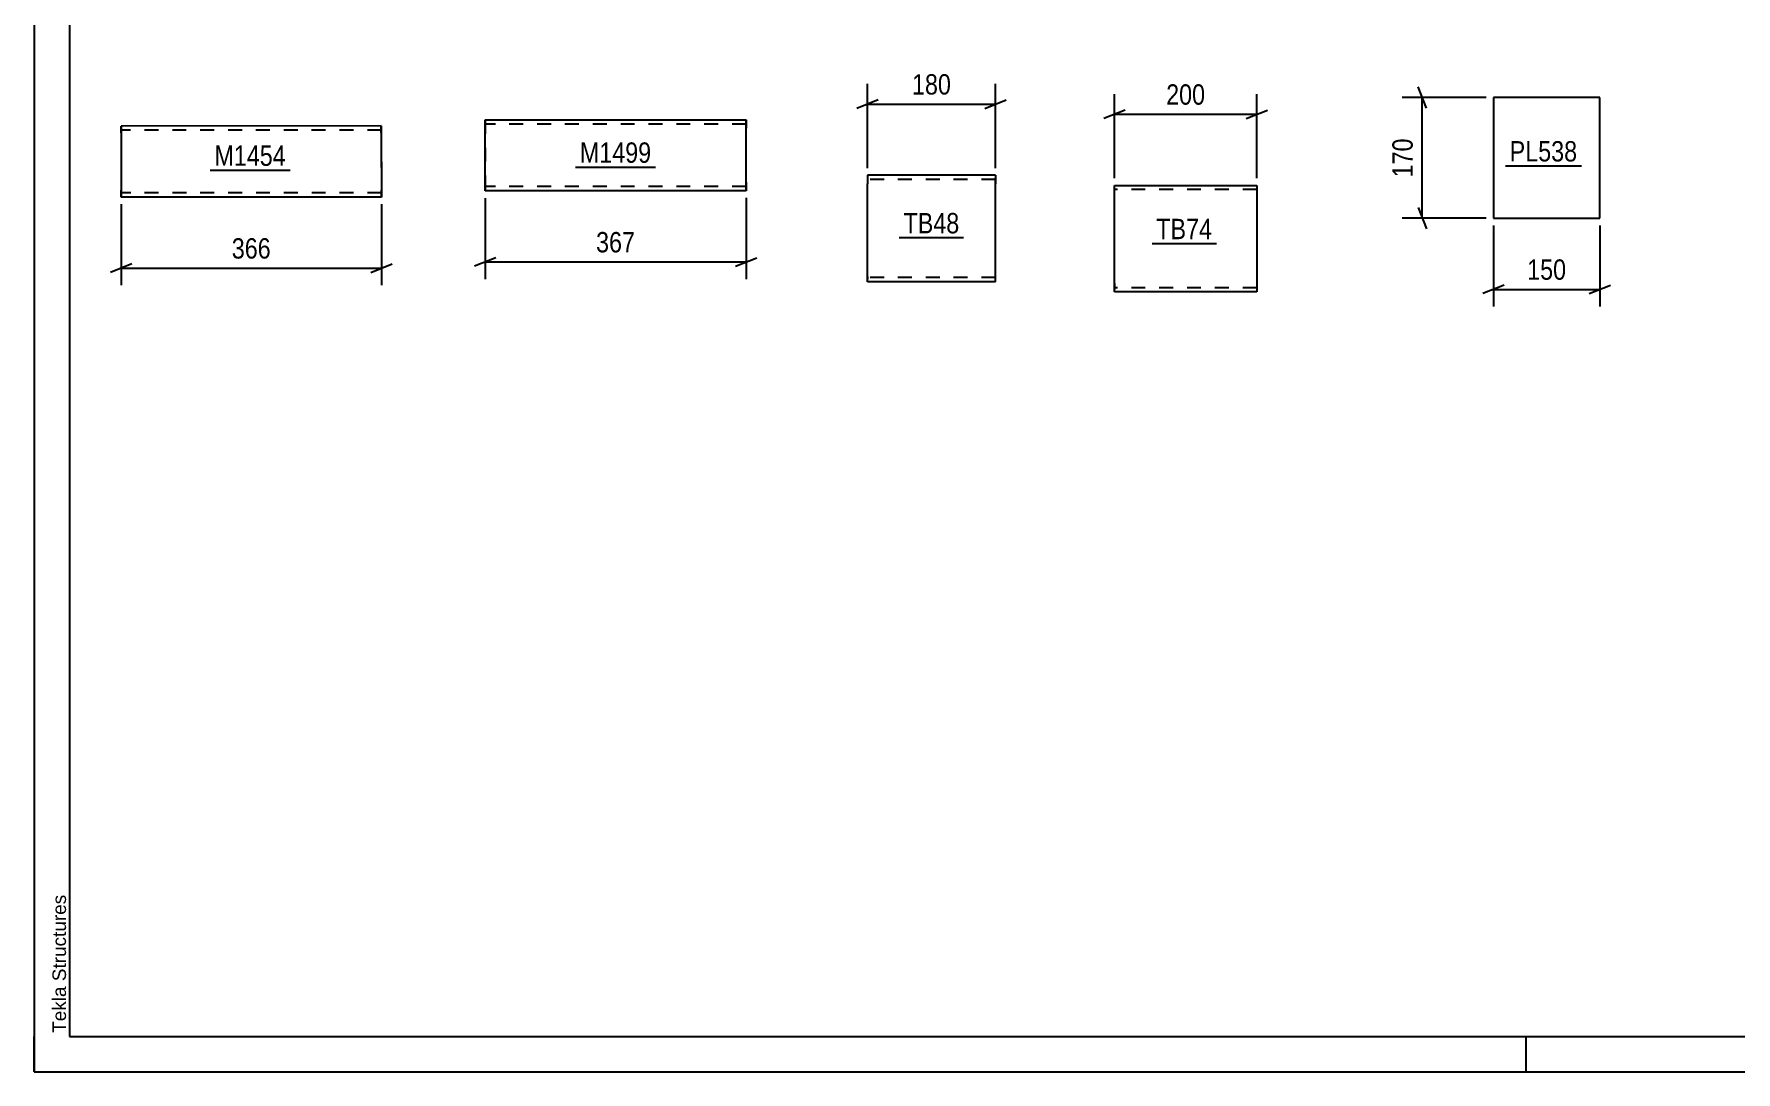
# Model space of a CAD drawing. Header units: millimetres. Extents: x 0 to 420, y 0 to 297.
# Drawn here: x 0 to 239.5, y 0 to 146 of the extents above; entities that cross this region are included whole.
import ezdxf

# ---------------------------------------------------------------- set-up
doc = ezdxf.new("R2010")
doc.units = ezdxf.units.MM
doc.linetypes.add('DXK_LINE_DOT2', pattern=[3.9198, 1.9599, -1.9599])
doc.styles.add('Arial', font='ARIAL.TTF', dxfattribs={"height": 0.2})
doc.styles.add('Arial Narrow', font='ARIALN.TTF', dxfattribs={"height": 0.2})

# ---------------------------------------------------------------- blocks, each defined once
blk = doc.blocks.new('Unknown-814463831-1135')
at = {"color": 5, "linetype": 'Continuous'}
for p, q in [((0, 297), (0, 0)), ((5, 292), (5, 5)), ((0, 0), (0, 5)), ((5, 5), (415, 5)), ((210, 0), (210, 5)), ((0, 0), (420, 0))]:
    blk.add_line(p, q, dxfattribs=at)
at = {"color": 174, "linetype": 'Continuous', "style": 'Arial'}
blk.add_text('Tekla Structures', height=1.9102, rotation=90, dxfattribs=at).set_placement((4.5, 5.5))
blk = doc.blocks.new('Part-814463831-2185 - 2170')
at = {"color": 2, "linetype": 'Continuous'}
for p, q in [((117.3, 126.17), (117.3, 124.97)), ((135.3, 126.17), (117.3, 126.17)), ((117.3, 111.92), (117.3, 124.97)), ((135.3, 126.17), (135.3, 126.08)), ((135.3, 126.08), (135.3, 124.97)), ((135.3, 111.17), (135.3, 124.97)), ((117.3, 111.27), (117.3, 111.92)), ((117.3, 111.17), (117.3, 111.27)), ((135.3, 111.17), (117.3, 111.17))]:
    blk.add_line(p, q, dxfattribs=at)
at = {"color": 7, "linetype": 'DXK_LINE_DOT2'}
for p, q in [((135.3, 125.57), (117.3, 125.57)), ((135.3, 124.97), (135.3, 125.82)), ((117.3, 111.92), (117.3, 111.53)), ((117.3, 111.77), (117.3, 111.82)), ((135.3, 111.77), (117.3, 111.77)), ((117.3, 111.17), (117.3, 111.17)), ((135.3, 111.77), (135.3, 111.82))]:
    blk.add_line(p, q, dxfattribs=at)
blk = doc.blocks.new('Part-814463831-2143 - 2129')
at = {"color": 2, "linetype": 'Continuous'}
for p, q in [((220.38, 137.11), (205.38, 137.11)), ((205.38, 137.11), (205.38, 120.11)), ((220.38, 120.11), (220.38, 137.11)), ((205.38, 120.11), (220.38, 120.11))]:
    blk.add_line(p, q, dxfattribs=at)
blk = doc.blocks.new('Part-814463831-2343 - 2328')
at = {"color": 2, "linetype": 'Continuous'}
for p, q in [((152.07, 123.54), (152.07, 124.74)), ((152.07, 124.74), (172.07, 124.74)), ((172.07, 124.74), (172.07, 124.65)), ((172.07, 124.65), (172.07, 123.54)), ((152.07, 110.94), (152.07, 123.54)), ((172.07, 123.54), (172.07, 109.74)), ((152.07, 109.83), (152.07, 110.94)), ((152.07, 109.74), (152.07, 109.83)), ((172.07, 109.74), (152.07, 109.74))]:
    blk.add_line(p, q, dxfattribs=at)
at = {"color": 7, "linetype": 'DXK_LINE_DOT2'}
for p, q in [((172.07, 124.14), (152.07, 124.14)), ((172.07, 124.39), (172.07, 123.54)), ((152.07, 110.94), (152.07, 110.09)), ((152.07, 110.34), (152.07, 110.38)), ((172.07, 110.34), (152.07, 110.34)), ((172.07, 110.38), (172.07, 110.48)), ((172.07, 110.34), (172.07, 110.38)), ((172.07, 110.34), (172.07, 110.38)), ((152.07, 109.74), (152.07, 109.74))]:
    blk.add_line(p, q, dxfattribs=at)
blk = doc.blocks.new('Part-814463831-2523 - 2509')
at = {"color": 2, "linetype": 'Continuous'}
for p, q in [((48.87, 133.1), (12.27, 133.09)), ((12.27, 133.09), (12.27, 133.09)), ((12.27, 133), (12.27, 133.09)), ((12.27, 132.74), (12.27, 133)), ((12.27, 132.35), (12.27, 132.74)), ((12.27, 132.35), (12.27, 123.83)), ((48.87, 133.1), (48.87, 133.1)), ((48.87, 133.1), (48.87, 133.01)), ((48.87, 133.01), (48.87, 132.75)), ((48.87, 132.75), (48.87, 132.36)), ((48.87, 132.36), (48.88, 123.84)), ((12.27, 123.44), (12.27, 123.83)), ((12.27, 123.18), (12.27, 123.44)), ((12.27, 123.09), (12.27, 123.18)), ((48.88, 123.1), (12.27, 123.09)), ((12.27, 123.09), (12.27, 123.09)), ((48.88, 123.84), (48.88, 123.45)), ((48.88, 123.45), (48.88, 123.19)), ((48.88, 123.19), (48.88, 123.1)), ((48.88, 123.1), (48.88, 123.1))]:
    blk.add_line(p, q, dxfattribs=at)
at = {"color": 7, "linetype": 'DXK_LINE_DOT2'}
for p, q in [((12.27, 133.09), (12.27, 133)), ((12.27, 133), (12.27, 132.74)), ((12.27, 132.74), (12.27, 132.35)), ((48.87, 132.5), (12.27, 132.49)), ((12.27, 132.45), (12.27, 132.49)), ((12.27, 132.45), (12.27, 132.49)), ((12.27, 132.45), (12.27, 124.06)), ((12.27, 132.35), (12.27, 132.45)), ((12.27, 132.35), (12.27, 123.74)), ((12.27, 132.32), (12.27, 132.35)), ((12.27, 132.12), (12.27, 132.32)), ((12.27, 132.12), (12.27, 123.87)), ((48.87, 133.1), (48.87, 133.1)), ((48.87, 133.01), (48.87, 133.1)), ((48.87, 132.75), (48.87, 133.01)), ((48.87, 132.36), (48.87, 132.75)), ((48.87, 132.5), (48.87, 132.5)), ((48.87, 132.46), (48.87, 132.5)), ((48.87, 132.46), (48.87, 132.5)), ((48.87, 132.46), (48.88, 124.07)), ((48.87, 132.36), (48.87, 132.46)), ((48.87, 132.36), (48.88, 123.75)), ((48.87, 132.33), (48.87, 132.36)), ((48.87, 132.13), (48.87, 132.33)), ((48.87, 132.13), (48.88, 123.88)), ((12.27, 123.87), (12.27, 124.06)), ((12.27, 123.74), (12.27, 123.87)), ((12.27, 123.87), (12.27, 123.74)), ((12.27, 123.69), (12.27, 123.74)), ((12.27, 123.74), (12.27, 123.69)), ((12.27, 123.74), (12.27, 123.44)), ((48.88, 123.7), (12.27, 123.69)), ((12.27, 123.44), (12.27, 123.18)), ((12.27, 123.18), (12.27, 123.09)), ((48.88, 123.88), (48.88, 124.07)), ((48.88, 123.75), (48.88, 123.88)), ((48.88, 123.88), (48.88, 123.75)), ((48.88, 123.7), (48.88, 123.75)), ((48.88, 123.75), (48.88, 123.7)), ((48.88, 123.45), (48.88, 123.75)), ((48.88, 123.7), (48.88, 123.7)), ((48.88, 123.19), (48.88, 123.45)), ((48.88, 123.1), (48.88, 123.19)), ((48.88, 123.1), (48.88, 123.1))]:
    blk.add_line(p, q, dxfattribs=at)
blk = doc.blocks.new('Part-814463831-2813 - 2799')
at = {"color": 2, "linetype": 'Continuous'}
for p, q in [((63.49, 133.96), (100.2, 133.97)), ((63.49, 133.96), (63.49, 133.96)), ((63.49, 123.96), (63.49, 133.96)), ((100.2, 133.97), (100.2, 133.97)), ((100.2, 133.97), (100.2, 133.88)), ((100.2, 133.88), (100.2, 133.62)), ((100.2, 133.62), (100.2, 132.77)), ((100.2, 125.17), (100.2, 132.77)), ((100.2, 125.17), (100.2, 123.97)), ((100.2, 123.97), (63.49, 123.96)), ((63.49, 123.96), (63.49, 123.96)), ((100.2, 123.97), (100.2, 123.97))]:
    blk.add_line(p, q, dxfattribs=at)
at = {"color": 7, "linetype": 'DXK_LINE_DOT2'}
for p, q in [((63.49, 133.96), (63.49, 123.96)), ((63.49, 133.96), (63.49, 133.96)), ((100.2, 133.37), (63.49, 133.36)), ((100.2, 123.97), (100.2, 133.97)), ((100.2, 133.37), (100.2, 133.37)), ((100.2, 133.23), (100.2, 132.77)), ((100.2, 124.57), (63.49, 124.56)), ((100.2, 124.57), (100.2, 124.62)), ((100.2, 124.57), (100.2, 124.57)), ((63.49, 123.96), (63.49, 123.96))]:
    blk.add_line(p, q, dxfattribs=at)
blk = doc.blocks.new('StraightDimension-814463831-2187 - 2170')
at = {"color": 7, "linetype": 'Continuous'}
for p, q in [((117.3, 127.17), (117.3, 139.02)), ((135.3, 127.17), (135.3, 139.02)), ((118.8, 136.77), (115.8, 135.57)), ((133.8, 135.57), (136.8, 136.77)), ((117.3, 136.17), (135.3, 136.17))]:
    blk.add_line(p, q, dxfattribs=at)
at = {"color": 0}
blk.add_wipeout([(129.64, 136.92), (129.64, 141.12), (122.96, 141.12), (122.96, 136.92)], dxfattribs=at)
at = {"color": 3, "style": 'Arial Narrow'}
blk.add_text('180', height=2.863, dxfattribs=at).set_placement((123.56, 137.52))
blk = doc.blocks.new('StraightDimension-814463831-2145 - 2129')
at = {"color": 7, "linetype": 'Continuous'}
for p, q in [((205.38, 119.11), (205.38, 107.71)), ((220.38, 119.11), (220.38, 107.71)), ((206.88, 110.71), (203.88, 109.51)), ((218.88, 109.51), (221.88, 110.71)), ((205.38, 110.11), (220.38, 110.11))]:
    blk.add_line(p, q, dxfattribs=at)
at = {"color": 0}
blk.add_wipeout([(216.23, 110.86), (216.23, 115.06), (209.54, 115.06), (209.54, 110.86)], dxfattribs=at)
at = {"color": 3, "style": 'Arial Narrow'}
blk.add_text('150', height=2.863, dxfattribs=at).set_placement((210.14, 111.46))
blk = doc.blocks.new('StraightDimension-814463831-2156 - 2129')
at = {"color": 7, "linetype": 'Continuous'}
for p, q in [((204.38, 137.11), (192.53, 137.11)), ((195.98, 135.61), (194.78, 138.61)), ((195.38, 120.11), (195.38, 137.11)), ((204.38, 120.11), (192.53, 120.11)), ((194.78, 121.61), (195.98, 118.61))]:
    blk.add_line(p, q, dxfattribs=at)
at = {"color": 0}
blk.add_wipeout([(194.63, 131.95), (190.43, 131.95), (190.43, 125.26), (194.63, 125.26)], dxfattribs=at)
at = {"color": 3, "style": 'Arial Narrow'}
blk.add_text('170', height=2.863, rotation=90.0002, dxfattribs=at).set_placement((194.03, 125.86))
blk = doc.blocks.new('StraightDimension-814463831-2345 - 2328')
at = {"color": 7, "linetype": 'Continuous'}
for p, q in [((152.07, 125.74), (152.07, 137.59)), ((172.07, 125.74), (172.07, 137.59)), ((153.57, 135.34), (150.57, 134.14)), ((152.07, 134.74), (172.07, 134.74)), ((170.57, 134.14), (173.57, 135.34))]:
    blk.add_line(p, q, dxfattribs=at)
at = {"color": 0}
blk.add_wipeout([(165.41, 135.49), (165.41, 139.69), (158.73, 139.69), (158.73, 135.49)], dxfattribs=at)
at = {"color": 3, "style": 'Arial Narrow'}
blk.add_text('200', height=2.863, dxfattribs=at).set_placement((159.33, 136.09))
blk = doc.blocks.new('StraightDimension-814463831-2525 - 2509')
at = {"color": 7, "linetype": 'Continuous'}
for p, q in [((12.27, 122.09), (12.27, 110.69)), ((48.88, 122.1), (48.88, 110.69)), ((13.77, 113.69), (10.77, 112.49)), ((12.27, 113.09), (48.88, 113.09)), ((47.38, 112.49), (50.38, 113.69))]:
    blk.add_line(p, q, dxfattribs=at)
at = {"color": 0}
blk.add_wipeout([(33.92, 113.84), (33.92, 118.04), (27.23, 118.04), (27.23, 113.84)], dxfattribs=at)
at = {"color": 3, "style": 'Arial Narrow'}
blk.add_text('366', height=2.863, dxfattribs=at).set_placement((27.83, 114.44))
blk = doc.blocks.new('StraightDimension-814463831-2815 - 2799')
at = {"color": 7, "linetype": 'Continuous'}
for p, q in [((63.49, 122.96), (63.49, 111.56)), ((100.2, 122.97), (100.2, 111.56)), ((64.99, 114.56), (61.99, 113.36)), ((63.49, 113.96), (100.2, 113.96)), ((98.7, 113.36), (101.7, 114.56))]:
    blk.add_line(p, q, dxfattribs=at)
at = {"color": 0}
blk.add_wipeout([(85.19, 114.71), (85.19, 118.91), (78.5, 118.91), (78.5, 114.71)], dxfattribs=at)
at = {"color": 3, "style": 'Arial Narrow'}
blk.add_text('367', height=2.863, dxfattribs=at).set_placement((79.1, 115.31))
blk = doc.blocks.new('Mark-814463831-2183 - 2170')
at = {"color": 0}
blk.add_wipeout([(130.23, 117.99), (130.23, 120.99), (122.37, 120.99), (122.37, 117.99)], dxfattribs=at)
blk.add_wipeout([(130.23, 117.99), (130.23, 120.99), (122.37, 120.99), (122.37, 117.99)], dxfattribs=at)
at = {"color": 30, "linetype": 'Continuous'}
blk.add_line((121.77, 117.39), (130.83, 117.39), dxfattribs=at)
at = {"color": 3, "style": 'Arial Narrow'}
blk.add_text('TB48', height=2.863, dxfattribs=at).set_placement((122.37, 117.99))
blk = doc.blocks.new('Mark-814463831-2141 - 2129')
at = {"color": 0}
blk.add_wipeout([(217.18, 128.1), (217.18, 131.1), (207.68, 131.1), (207.68, 128.1)], dxfattribs=at)
blk.add_wipeout([(217.18, 128.1), (217.18, 131.1), (207.68, 131.1), (207.68, 128.1)], dxfattribs=at)
at = {"color": 30, "linetype": 'Continuous'}
blk.add_line((207.08, 127.5), (217.78, 127.5), dxfattribs=at)
at = {"color": 3, "style": 'Arial Narrow'}
blk.add_text('PL538', height=2.863, dxfattribs=at).set_placement((207.68, 128.1))
blk = doc.blocks.new('Mark-814463831-2341 - 2328')
at = {"color": 0}
blk.add_wipeout([(165.8, 117.17), (165.8, 120.17), (157.94, 120.17), (157.94, 117.17)], dxfattribs=at)
blk.add_wipeout([(165.8, 117.17), (165.8, 120.17), (157.94, 120.17), (157.94, 117.17)], dxfattribs=at)
at = {"color": 30, "linetype": 'Continuous'}
blk.add_line((157.34, 116.57), (166.4, 116.57), dxfattribs=at)
at = {"color": 3, "style": 'Arial Narrow'}
blk.add_text('TB74', height=2.863, dxfattribs=at).set_placement((157.94, 117.17))
blk = doc.blocks.new('Mark-814463831-2521 - 2509')
at = {"color": 0}
blk.add_wipeout([(35.44, 127.49), (35.44, 130.49), (25.39, 130.49), (25.39, 127.49)], dxfattribs=at)
blk.add_wipeout([(35.44, 127.49), (35.44, 130.49), (25.39, 130.49), (25.39, 127.49)], dxfattribs=at)
at = {"color": 30, "linetype": 'Continuous'}
blk.add_line((24.79, 126.89), (36.04, 126.89), dxfattribs=at)
at = {"color": 3, "style": 'Arial Narrow'}
blk.add_text('M1454', height=2.863, dxfattribs=at).set_placement((25.39, 127.49))
blk = doc.blocks.new('Mark-814463831-2811 - 2799')
at = {"color": 0}
blk.add_wipeout([(86.87, 127.92), (86.87, 130.92), (76.82, 130.92), (76.82, 127.92)], dxfattribs=at)
blk.add_wipeout([(86.87, 127.92), (86.87, 130.92), (76.82, 130.92), (76.82, 127.92)], dxfattribs=at)
at = {"color": 30, "linetype": 'Continuous'}
blk.add_line((76.22, 127.32), (87.47, 127.32), dxfattribs=at)
at = {"color": 3, "style": 'Arial Narrow'}
blk.add_text('M1499', height=2.863, dxfattribs=at).set_placement((76.82, 127.92))

msp = doc.modelspace()

# ---------------------------------------------------------------- block references
for name in ['Unknown-814463831-1135', 'Part-814463831-2143 - 2129', 'Part-814463831-2523 - 2509', 'Part-814463831-2813 - 2799', 'Part-814463831-2185 - 2170', 'Part-814463831-2343 - 2328']:
    msp.add_blockref(name, (0, 0))

# ---------------------------------------------------------------- next in the draw order: block references
for name in ['StraightDimension-814463831-2187 - 2170', 'StraightDimension-814463831-2345 - 2328', 'Mark-814463831-2521 - 2509', 'Mark-814463831-2811 - 2799', 'Mark-814463831-2141 - 2129', 'StraightDimension-814463831-2815 - 2799', 'StraightDimension-814463831-2525 - 2509', 'Mark-814463831-2183 - 2170', 'Mark-814463831-2341 - 2328', 'StraightDimension-814463831-2145 - 2129']:
    msp.add_blockref(name, (0, 0))

# ---------------------------------------------------------------- next in the draw order: block references
msp.add_blockref('StraightDimension-814463831-2156 - 2129', (0, 0))

doc.saveas('drawing.dxf')
